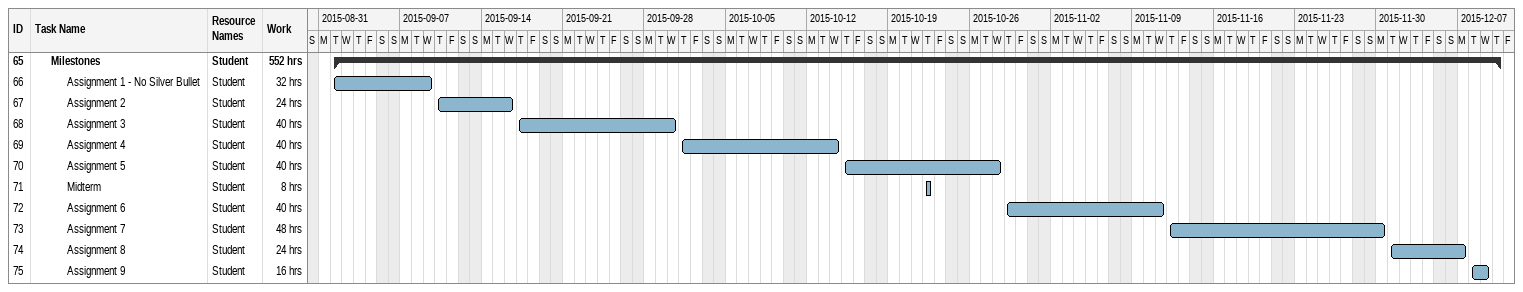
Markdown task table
| ID | Level | Task | Start | Finish | Resources | Work (h) |
|---|---|---|---|---|---|---|
| 65 | 2 | **Milestones** | 2015-09-01 | 2015-12-10 | Student | 552 |
| 66 | 3 | Assignment 1 - No Silver Bullet | 2015-09-01 | 2015-09-09 | Student | 32 |
| 67 | 3 | Assignment 2 | 2015-09-10 | 2015-09-16 | Student | 24 |
| 68 | 3 | Assignment 3 | 2015-09-17 | 2015-09-30 | Student | 40 |
| 69 | 3 | Assignment 4 | 2015-10-01 | 2015-10-14 | Student | 40 |
| 70 | 3 | Assignment 5 | 2015-10-15 | 2015-10-28 | Student | 40 |
| 71 | 3 | Midterm | 2015-10-22 | 2015-10-22 | Student | 8 |
| 72 | 3 | Assignment 6 | 2015-10-29 | 2015-11-11 | Student | 40 |
| 73 | 3 | Assignment 7 | 2015-11-12 | 2015-11-30 | Student | 48 |
| 74 | 3 | Assignment 8 | 2015-12-01 | 2015-12-07 | Student | 24 |
| 75 | 3 | Assignment 9 | 2015-12-08 | 2015-12-09 | Student | 16 |
